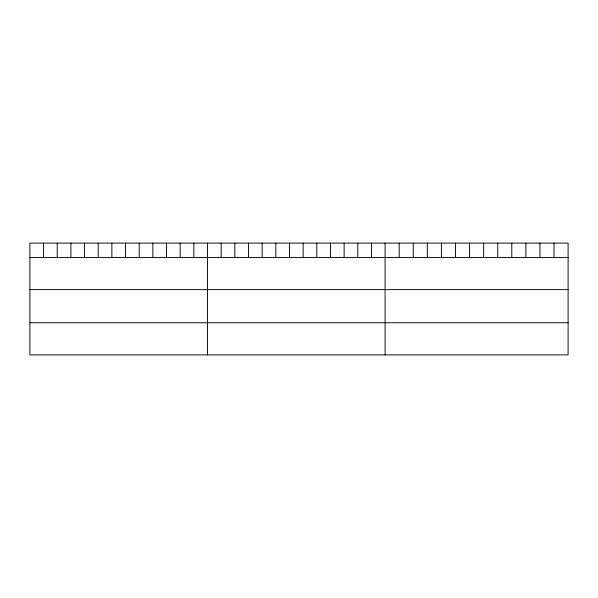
<?xml version="1.0" encoding="UTF-8"?>
<svg xmlns="http://www.w3.org/2000/svg" width="598" height="598" viewBox="0 0 598 598"><rect width="100%" height="100%" fill="white"/><g stroke="black" fill="none" stroke-linecap="round" stroke-linejoin="round"><path stroke-width="0.9" d="M568.1 257.484L568.1 354.891L29.9 354.891L29.9 243.109L568.1 243.109L568.1 257.484L29.9 257.484M29.9 289.626L568.1 289.626M29.9 322.748L568.1 322.748M554.025 243.109L554.025 257.484M539.949 243.109L539.949 257.484M525.874 243.109L525.874 257.484M511.798 243.109L511.798 257.484M497.723 243.109L497.723 257.484M483.647 243.109L483.647 257.484M469.565 243.109L469.565 257.484M455.489 243.109L455.489 257.484M441.414 243.109L441.414 257.484M427.338 243.109L427.338 257.484M413.263 243.109L413.263 257.484M399.187 243.109L399.187 257.484M385.112 243.109L385.112 354.891M371.448 243.109L371.448 257.484M357.791 243.109L357.791 257.484M344.127 243.109L344.127 257.484M330.462 243.109L330.462 257.484M316.805 243.109L316.805 257.484M303.141 243.109L303.141 257.484M289.477 243.109L289.477 257.484M275.813 243.109L275.813 257.484M262.156 243.109L262.156 257.484M248.491 243.109L248.491 257.484M234.827 243.109L234.827 257.484M221.17 243.109L221.17 257.484M207.506 243.109L207.506 354.891M193.842 243.109L193.842 257.484M180.185 243.109L180.185 257.484M166.521 243.109L166.521 257.484M152.856 243.109L152.856 257.484M139.199 243.109L139.199 257.484M125.535 243.109L125.535 257.484M111.871 243.109L111.871 257.484M98.207 243.109L98.207 257.484M84.55 243.109L84.55 257.484M70.885 243.109L70.885 257.484M57.221 243.109L57.221 257.484M43.564 243.109L43.564 257.484"/></g></svg>
